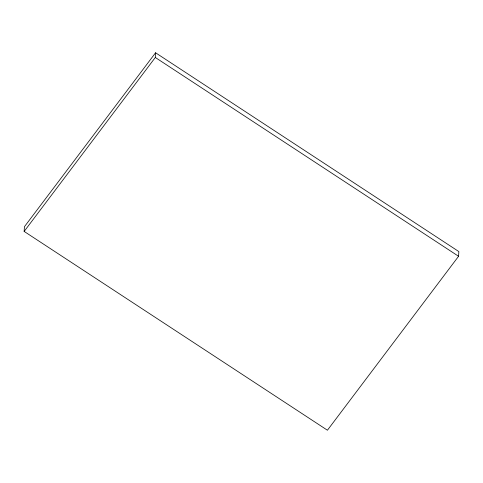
<?xml version="1.0" encoding="UTF-8"?>
<svg xmlns="http://www.w3.org/2000/svg" width="483" height="483" viewBox="0 0 483 483"><rect width="100%" height="100%" fill="white"/><g stroke="black" fill="none" stroke-linecap="round" stroke-linejoin="round"><path stroke-width="0.72" d="M24.15 231.423L24.422 226.72L155.574 52.774L458.85 251.577L458.578 256.28L327.426 430.226L24.15 231.423L155.303 57.477L155.574 52.774M155.303 57.477L458.578 256.28"/></g></svg>
